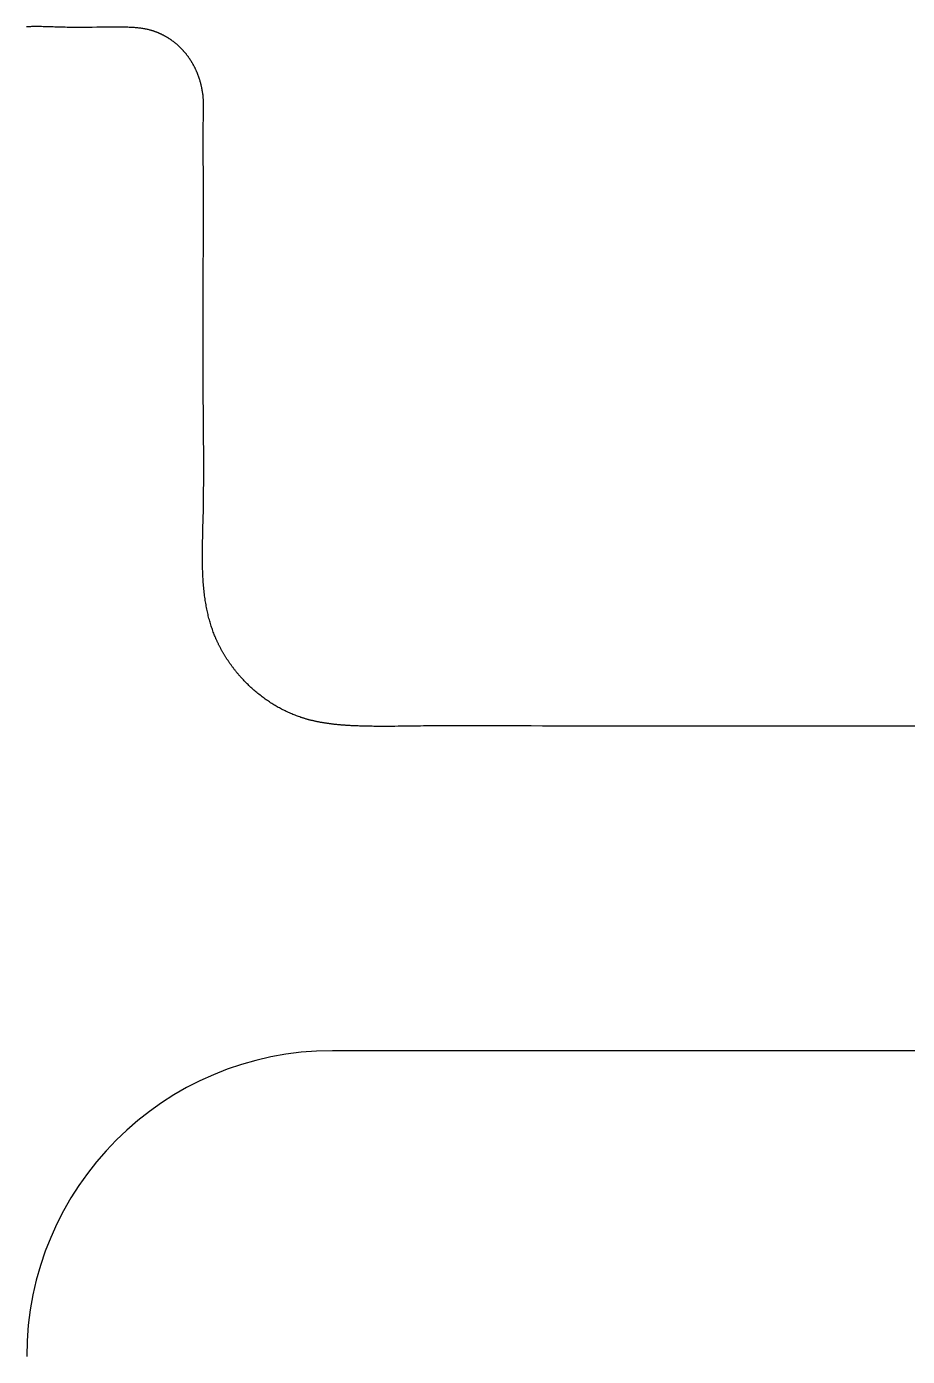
# Model space of a CAD drawing. Header units: millimetres. Extents: x -9 to 276, y -90 to 14.
# Drawn here: x 87.9 to 93.88, y 4.97 to 14 of the extents above; entities that cross this region are included whole.
import ezdxf

# ---------------------------------------------------------------- set-up
doc = ezdxf.new("R2010")
doc.units = ezdxf.units.MM
doc.layers.add('BLACK', color=7, linetype='CONTINUOUS')

msp = doc.modelspace()

# ---------------------------------------------------------------- linework, layer by layer
at = {"layer": 'BLACK', "linetype": 'Continuous'}
for p, q in [((87.907067, 13.996256), (87.901508, 13.995943)), ((87.912633, 13.996537), (87.907067, 13.996256)), ((87.918206, 13.996787), (87.912633, 13.996537)), ((87.923785, 13.997008), (87.918206, 13.996787)), ((87.929372, 13.9972), (87.923785, 13.997008)), ((87.934964, 13.997365), (87.929372, 13.9972)), ((87.940562, 13.997503), (87.934964, 13.997365)), ((87.946166, 13.997616), (87.940562, 13.997503)), ((87.951775, 13.997704), (87.946166, 13.997616)), ((87.957389, 13.997769), (87.951775, 13.997704)), ((87.963008, 13.997812), (87.957389, 13.997769)), ((87.968631, 13.997833), (87.963008, 13.997812)), ((87.97989, 13.997814), (87.968631, 13.997833)), ((87.991163, 13.997723), (87.97989, 13.997814)), ((88.002448, 13.997566), (87.991163, 13.997723)), ((88.013743, 13.997352), (88.002448, 13.997566)), ((88.025046, 13.997089), (88.013743, 13.997352)), ((88.036354, 13.996785), (88.025046, 13.997089)), ((88.047666, 13.996449), (88.036354, 13.996785)), ((88.058977, 13.996089), (88.047666, 13.996449)), ((88.081595, 13.995328), (88.058977, 13.996089)), ((88.094944, 13.994875), (88.081595, 13.995328)), ((88.115422, 13.99421), (88.094944, 13.994875)), ((88.132127, 13.993725), (88.115422, 13.99421)), ((88.147679, 13.993341), (88.132127, 13.993725)), ((88.163201, 13.993023), (88.147679, 13.993341)), ((88.178697, 13.992766), (88.163201, 13.993023)), ((88.194168, 13.992567), (88.178697, 13.992766)), ((88.209616, 13.992421), (88.194168, 13.992567)), ((88.225043, 13.992323), (88.209616, 13.992421)), ((88.240451, 13.992269), (88.225043, 13.992323)), ((88.255842, 13.992254), (88.240451, 13.992269)), ((88.271218, 13.992275), (88.255842, 13.992254)), ((88.286581, 13.992327), (88.271218, 13.992275)), ((88.301933, 13.992405), (88.286581, 13.992327)), ((88.317276, 13.992506), (88.301933, 13.992405)), ((88.347942, 13.992755), (88.317276, 13.992506)), ((88.378596, 13.993039), (88.347942, 13.992755)), ((88.414222, 13.993367), (88.378596, 13.993039)), ((88.445484, 13.993611), (88.414222, 13.993367)), ((88.471993, 13.993757), (88.445484, 13.993611)), ((88.495719, 13.99382), (88.471993, 13.993757)), ((88.517557, 13.993808), (88.495719, 13.99382)), ((88.538004, 13.993725), (88.517557, 13.993808)), ((88.553341, 13.993605), (88.538004, 13.993725)), ((88.566299, 13.993442), (88.553341, 13.993605)), ((88.577905, 13.993229), (88.566299, 13.993442)), ((88.588574, 13.992963), (88.577905, 13.993229)), ((88.59854, 13.992642), (88.588574, 13.992963)), ((88.60795, 13.992266), (88.59854, 13.992642)), ((88.616903, 13.991834), (88.60795, 13.992266)), ((88.62547, 13.991345), (88.616903, 13.991834)), ((88.633706, 13.9908), (88.62547, 13.991345)), ((88.641651, 13.990197), (88.633706, 13.9908)), ((88.649339, 13.989538), (88.641651, 13.990197)), ((88.656796, 13.988822), (88.649339, 13.989538)), ((88.664044, 13.988049), (88.656796, 13.988822)), ((88.671101, 13.987219), (88.664044, 13.988049)), ((88.677984, 13.986331), (88.671101, 13.987219)), ((88.684705, 13.985386), (88.677984, 13.986331)), ((88.691276, 13.984384), (88.684705, 13.985386)), ((88.697708, 13.983325), (88.691276, 13.984384)), ((88.704009, 13.982208), (88.697708, 13.983325)), ((88.710187, 13.981034), (88.704009, 13.982208)), ((88.71625, 13.979802), (88.710187, 13.981034)), ((88.722204, 13.978513), (88.71625, 13.979802)), ((88.728054, 13.977166), (88.722204, 13.978513)), ((88.733807, 13.975761), (88.728054, 13.977166)), ((88.739467, 13.974298), (88.733807, 13.975761)), ((88.741233, 13.973825), (88.739467, 13.974298)), ((88.744065, 13.973049), (88.741233, 13.973825)), ((88.746893, 13.972253), (88.744065, 13.973049)), ((88.749726, 13.971435), (88.746893, 13.972253)), ((88.752553, 13.970598), (88.749726, 13.971435)), ((88.755384, 13.969739), (88.752553, 13.970598)), ((88.758211, 13.96886), (88.755384, 13.969739)), ((88.76104, 13.967959), (88.758211, 13.96886)), ((88.763864, 13.967039), (88.76104, 13.967959)), ((88.766691, 13.966097), (88.763864, 13.967039)), ((88.769512, 13.965136), (88.766691, 13.966097)), ((88.772335, 13.964153), (88.769512, 13.965136)), ((88.775152, 13.96315), (88.772335, 13.964153)), ((88.777971, 13.962126), (88.775152, 13.96315)), ((88.780784, 13.961082), (88.777971, 13.962126)), ((88.783597, 13.960017), (88.780784, 13.961082)), ((88.786404, 13.958933), (88.783597, 13.960017)), ((88.789212, 13.957827), (88.786404, 13.958933)), ((88.792013, 13.956702), (88.789212, 13.957827)), ((88.794813, 13.955556), (88.792013, 13.956702)), ((88.797606, 13.954391), (88.794813, 13.955556)), ((88.800399, 13.953204), (88.797606, 13.954391)), ((88.803184, 13.951999), (88.800399, 13.953204)), ((88.805968, 13.950773), (88.803184, 13.951999)), ((88.808744, 13.949528), (88.805968, 13.950773)), ((88.811518, 13.948262), (88.808744, 13.949528)), ((88.814284, 13.946978), (88.811518, 13.948262)), ((88.817047, 13.945673), (88.814284, 13.946978)), ((88.819802, 13.944349), (88.817047, 13.945673)), ((88.822553, 13.943006), (88.819802, 13.944349)), ((88.825296, 13.941643), (88.822553, 13.943006)), ((88.828035, 13.940261), (88.825296, 13.941643)), ((88.830765, 13.938861), (88.828035, 13.940261)), ((88.83349, 13.93744), (88.830765, 13.938861)), ((88.836206, 13.936002), (88.83349, 13.93744)), ((88.838917, 13.934544), (88.836206, 13.936002)), ((88.841618, 13.933068), (88.838917, 13.934544)), ((88.844313, 13.931573), (88.841618, 13.933068)), ((88.846998, 13.93006), (88.844313, 13.931573)), ((88.849676, 13.928528), (88.846998, 13.93006)), ((88.852345, 13.926979), (88.849676, 13.928528)), ((88.855005, 13.925411), (88.852345, 13.926979)), ((88.857656, 13.923826), (88.855005, 13.925411)), ((88.860298, 13.922222), (88.857656, 13.923826)), ((88.86293, 13.920602), (88.860298, 13.922222)), ((88.865553, 13.918963), (88.86293, 13.920602)), ((88.868165, 13.917308), (88.865553, 13.918963)), ((88.870767, 13.915635), (88.868165, 13.917308)), ((88.873358, 13.913945), (88.870767, 13.915635)), ((88.875939, 13.912238), (88.873358, 13.913945)), ((88.878508, 13.910515), (88.875939, 13.912238)), ((88.881067, 13.908775), (88.878508, 13.910515)), ((88.883613, 13.907019), (88.881067, 13.908775)), ((88.886149, 13.905247), (88.883613, 13.907019)), ((88.888672, 13.903458), (88.886149, 13.905247)), ((88.891182, 13.901654), (88.888672, 13.903458)), ((88.893681, 13.899834), (88.891182, 13.901654)), ((88.89864, 13.896148), (88.893681, 13.899834)), ((88.903546, 13.892401), (88.89864, 13.896148)), ((88.908398, 13.888595), (88.903546, 13.892401)), ((88.913194, 13.884731), (88.908398, 13.888595)), ((88.917932, 13.880811), (88.913194, 13.884731)), ((88.921833, 13.877505), (88.917932, 13.880811)), ((88.924169, 13.87549), (88.921833, 13.877505)), ((88.926492, 13.87346), (88.924169, 13.87549)), ((88.928805, 13.871411), (88.926492, 13.87346)), ((88.931105, 13.869348), (88.928805, 13.871411)), ((88.933397, 13.867266), (88.931105, 13.869348)), ((88.935674, 13.865169), (88.933397, 13.867266)), ((88.937942, 13.863053), (88.935674, 13.865169)), ((88.940196, 13.860923), (88.937942, 13.863053)), ((88.942442, 13.858774), (88.940196, 13.860923)), ((88.944673, 13.856611), (88.942442, 13.858774)), ((88.946894, 13.854428), (88.944673, 13.856611)), ((88.949102, 13.852232), (88.946894, 13.854428)), ((88.9513, 13.850016), (88.949102, 13.852232)), ((88.953483, 13.847787), (88.9513, 13.850016)), ((88.955657, 13.845539), (88.953483, 13.847787)), ((88.957817, 13.843277), (88.955657, 13.845539)), ((88.959966, 13.840996), (88.957817, 13.843277)), ((88.962101, 13.838702), (88.959966, 13.840996)), ((88.964226, 13.836389), (88.962101, 13.838702)), ((88.966336, 13.834063), (88.964226, 13.836389)), ((88.968436, 13.831718), (88.966336, 13.834063)), ((88.97052, 13.82936), (88.968436, 13.831718)), ((88.972595, 13.826983), (88.97052, 13.82936)), ((88.974654, 13.824593), (88.972595, 13.826983)), ((88.976702, 13.822184), (88.974654, 13.824593)), ((88.978736, 13.819763), (88.976702, 13.822184)), ((88.980758, 13.817323), (88.978736, 13.819763)), ((88.982765, 13.814871), (88.980758, 13.817323)), ((88.984761, 13.8124), (88.982765, 13.814871)), ((88.986741, 13.809917), (88.984761, 13.8124)), ((88.98871, 13.807415), (88.986741, 13.809917)), ((88.990664, 13.804902), (88.98871, 13.807415)), ((88.992606, 13.80237), (88.990664, 13.804902)), ((88.994532, 13.799826), (88.992606, 13.80237)), ((88.996446, 13.797264), (88.994532, 13.799826)), ((88.998344, 13.79469), (88.996446, 13.797264)), ((89.000231, 13.792099), (88.998344, 13.79469)), ((89.002101, 13.789496), (89.000231, 13.792099)), ((89.003959, 13.786875), (89.002101, 13.789496)), ((89.005801, 13.784242), (89.003959, 13.786875)), ((89.00763, 13.781593), (89.005801, 13.784242)), ((89.009443, 13.778932), (89.00763, 13.781593)), ((89.011243, 13.776253), (89.009443, 13.778932)), ((89.013027, 13.773564), (89.011243, 13.776253)), ((89.014798, 13.770857), (89.013027, 13.773564)), ((89.016552, 13.76814), (89.014798, 13.770857)), ((89.018293, 13.765406), (89.016552, 13.76814)), ((89.020017, 13.762661), (89.018293, 13.765406)), ((89.021728, 13.759899), (89.020017, 13.762661)), ((89.023422, 13.757127), (89.021728, 13.759899)), ((89.025102, 13.754339), (89.023422, 13.757127)), ((89.026765, 13.75154), (89.025102, 13.754339)), ((89.028414, 13.748726), (89.026765, 13.75154)), ((89.030046, 13.745901), (89.028414, 13.748726)), ((89.031664, 13.743061), (89.030046, 13.745901)), ((89.033264, 13.74021), (89.031664, 13.743061)), ((89.03485, 13.737344), (89.033264, 13.74021)), ((89.036419, 13.734468), (89.03485, 13.737344)), ((89.037973, 13.731578), (89.036419, 13.734468)), ((89.039509, 13.728678), (89.037973, 13.731578)), ((89.041031, 13.725763), (89.039509, 13.728678)), ((89.042535, 13.722838), (89.041031, 13.725763)), ((89.044023, 13.719899), (89.042535, 13.722838)), ((89.045494, 13.716951), (89.044023, 13.719899)), ((89.046949, 13.713989), (89.045494, 13.716951)), ((89.048387, 13.711018), (89.046949, 13.713989)), ((89.049809, 13.708034), (89.048387, 13.711018)), ((89.051213, 13.70504), (89.049809, 13.708034)), ((89.052601, 13.702034), (89.051213, 13.70504)), ((89.053971, 13.699018), (89.052601, 13.702034)), ((89.055324, 13.69599), (89.053971, 13.699018)), ((89.05666, 13.692954), (89.055324, 13.69599)), ((89.057979, 13.689905), (89.05666, 13.692954)), ((89.05928, 13.686848), (89.057979, 13.689905)), ((89.060564, 13.683779), (89.05928, 13.686848)), ((89.061829, 13.680702), (89.060564, 13.683779)), ((89.063078, 13.677613), (89.061829, 13.680702)), ((89.064309, 13.674517), (89.063078, 13.677613)), ((89.065522, 13.671409), (89.064309, 13.674517)), ((89.066717, 13.668294), (89.065522, 13.671409)), ((89.067894, 13.665168), (89.066717, 13.668294)), ((89.069053, 13.662035), (89.067894, 13.665168)), ((89.070194, 13.658892), (89.069053, 13.662035)), ((89.071316, 13.655741), (89.070194, 13.658892)), ((89.072421, 13.652581), (89.071316, 13.655741)), ((89.073507, 13.649414), (89.072421, 13.652581)), ((89.074574, 13.646238), (89.073507, 13.649414)), ((89.075623, 13.643055), (89.074574, 13.646238)), ((89.076654, 13.639863), (89.075623, 13.643055)), ((89.077666, 13.636665), (89.076654, 13.639863)), ((89.078659, 13.633458), (89.077666, 13.636665)), ((89.079634, 13.630246), (89.078659, 13.633458)), ((89.08059, 13.627025), (89.079634, 13.630246)), ((89.081527, 13.623799), (89.08059, 13.627025)), ((89.082445, 13.620565), (89.081527, 13.623799)), ((89.083343, 13.617325), (89.082445, 13.620565)), ((89.084223, 13.614079), (89.083343, 13.617325)), ((89.085084, 13.610827), (89.084223, 13.614079)), ((89.085926, 13.607569), (89.085084, 13.610827)), ((89.086748, 13.604306), (89.085926, 13.607569)), ((89.087552, 13.601036), (89.086748, 13.604306)), ((89.088335, 13.597762), (89.087552, 13.601036)), ((89.0891, 13.594483), (89.088335, 13.597762)), ((89.089845, 13.591199), (89.0891, 13.594483)), ((89.090571, 13.58791), (89.089845, 13.591199)), ((89.091277, 13.584616), (89.090571, 13.58791)), ((89.092631, 13.578017), (89.091277, 13.584616)), ((89.093906, 13.571401), (89.092631, 13.578017)), ((89.095103, 13.564772), (89.093906, 13.571401)), ((89.096221, 13.55813), (89.095103, 13.564772)), ((89.097259, 13.551477), (89.096221, 13.55813)), ((89.098218, 13.544814), (89.097259, 13.551477)), ((89.099097, 13.538143), (89.098218, 13.544814)), ((89.099897, 13.531466), (89.099097, 13.538143)), ((89.100458, 13.526322), (89.099897, 13.531466)), ((89.100974, 13.521173), (89.100458, 13.526322)), ((89.101446, 13.516019), (89.100974, 13.521173)), ((89.101875, 13.51086), (89.101446, 13.516019)), ((89.102263, 13.505696), (89.101875, 13.51086)), ((89.102611, 13.500527), (89.102263, 13.505696)), ((89.102922, 13.495353), (89.102611, 13.500527)), ((89.103195, 13.490175), (89.102922, 13.495353)), ((89.103433, 13.484993), (89.103195, 13.490175)), ((89.103637, 13.479807), (89.103433, 13.484993)), ((89.103809, 13.474616), (89.103637, 13.479807)), ((89.10395, 13.469423), (89.103809, 13.474616)), ((89.104062, 13.464225), (89.10395, 13.469423)), ((89.104146, 13.459024), (89.104062, 13.464225)), ((89.104203, 13.45382), (89.104146, 13.459024)), ((89.104236, 13.448614), (89.104203, 13.45382)), ((89.101838, 13.342013), (89.102409, 13.360452)), ((89.102409, 13.360452), (89.102555, 13.365031)), ((89.102555, 13.365031), (89.103211, 13.385957)), ((89.103211, 13.385957), (89.103509, 13.396415)), ((89.103509, 13.396415), (89.103772, 13.40687)), ((89.103772, 13.40687), (89.103988, 13.417318)), ((89.103988, 13.417318), (89.104145, 13.427759)), ((89.104145, 13.427759), (89.104231, 13.438191)), ((89.104231, 13.438191), (89.104245, 13.443404)), ((89.104245, 13.443404), (89.104236, 13.448614)), ((89.100527, 13.258142), (89.10058, 13.269703)), ((89.10058, 13.269703), (89.100669, 13.281267)), ((89.100669, 13.281267), (89.100797, 13.292836)), ((89.100797, 13.292836), (89.100966, 13.304409)), ((89.100966, 13.304409), (89.101181, 13.315987)), ((89.101181, 13.315987), (89.101444, 13.32757)), ((89.101444, 13.32757), (89.101838, 13.342013)), ((89.100506, 13.246586), (89.100527, 13.258142)), ((89.100514, 13.235032), (89.100506, 13.246586)), ((89.100548, 13.223481), (89.100514, 13.235032)), ((89.100605, 13.211933), (89.100548, 13.223481)), ((89.100773, 13.188844), (89.100605, 13.211933)), ((89.100992, 13.16576), (89.100773, 13.188844)), ((89.101238, 13.14268), (89.100992, 13.16576)), ((89.101444, 13.123393), (89.101238, 13.14268)), ((89.101674, 13.100313), (89.101444, 13.123393)), ((89.101883, 13.077232), (89.101674, 13.100313)), ((89.102242, 13.031065), (89.101883, 13.077232)), ((89.102525, 12.984892), (89.102242, 13.031065)), ((89.102738, 12.938713), (89.102525, 12.984892)), ((89.102886, 12.892527), (89.102738, 12.938713)), ((89.102975, 12.846335), (89.102886, 12.892527)), ((89.10301, 12.800136), (89.102975, 12.846335)), ((89.10294, 12.707719), (89.102997, 12.753931)), ((89.102997, 12.753931), (89.10301, 12.800136)), ((89.102719, 12.615275), (89.102846, 12.6615)), ((89.102846, 12.6615), (89.10294, 12.707719)), ((89.102199, 12.476557), (89.102566, 12.569043)), ((89.102566, 12.569043), (89.102719, 12.615275)), ((89.101789, 12.384043), (89.102199, 12.476557)), ((89.101445, 12.306684), (89.101789, 12.384043)), ((89.101446, 11.489975), (89.101445, 12.306684)), ((89.101738, 11.450703), (89.101446, 11.489975)), ((89.102058, 11.411451), (89.101738, 11.450703)), ((89.102742, 11.332983), (89.102058, 11.411451)), ((89.1029, 11.315192), (89.102742, 11.332983)), ((89.103547, 11.240049), (89.1029, 11.315192)), ((89.104002, 11.181197), (89.103547, 11.240049)), ((89.104332, 11.130212), (89.104002, 11.181197)), ((89.104562, 11.08412), (89.104332, 11.130212)), ((89.104704, 11.041458), (89.104562, 11.08412)), ((89.104765, 11.001381), (89.104704, 11.041458)), ((89.104498, 10.891989), (89.10466, 10.926971)), ((89.10466, 10.926971), (89.104749, 10.963344)), ((89.104749, 10.963344), (89.104765, 11.001381)), ((89.103965, 10.825427), (89.104266, 10.858195)), ((89.104266, 10.858195), (89.104498, 10.891989)), ((89.102654, 10.732129), (89.103158, 10.762489)), ((89.103158, 10.762489), (89.103595, 10.79356)), ((89.103595, 10.79356), (89.103965, 10.825427)), ((89.100592, 10.638518), (89.10103, 10.6559)), ((89.10103, 10.6559), (89.101446, 10.673267)), ((89.101446, 10.673267), (89.102083, 10.702408)), ((89.102083, 10.702408), (89.102654, 10.732129)), ((89.098478, 10.557494), (89.099409, 10.593492)), ((89.099409, 10.593492), (89.09968, 10.603713)), ((89.09968, 10.603713), (89.100592, 10.638518)), ((89.096558, 10.461846), (89.096864, 10.482362)), ((89.096864, 10.482362), (89.097271, 10.504565)), ((89.097271, 10.504565), (89.097797, 10.529144)), ((89.097797, 10.529144), (89.098478, 10.557494)), ((89.096168, 10.407055), (89.096216, 10.424412)), ((89.096196, 10.390417), (89.096168, 10.407055)), ((89.0963, 10.374397), (89.096196, 10.390417)), ((89.096216, 10.424412), (89.096345, 10.442616)), ((89.096345, 10.442616), (89.096558, 10.461846)), ((89.096476, 10.358921), (89.0963, 10.374397)), ((89.096722, 10.343928), (89.096476, 10.358921)), ((89.097038, 10.329367), (89.096722, 10.343928)), ((89.097423, 10.315199), (89.097038, 10.329367)), ((89.097875, 10.301388), (89.097423, 10.315199)), ((89.098393, 10.287906), (89.097875, 10.301388)), ((89.098978, 10.274727), (89.098393, 10.287906)), ((89.099627, 10.26183), (89.098978, 10.274727)), ((89.100341, 10.249196), (89.099627, 10.26183)), ((89.101119, 10.236807), (89.100341, 10.249196)), ((89.101961, 10.22465), (89.101119, 10.236807)), ((89.102865, 10.21271), (89.101961, 10.22465)), ((89.103833, 10.200976), (89.102865, 10.21271)), ((89.104862, 10.189438), (89.103833, 10.200976)), ((89.105954, 10.178085), (89.104862, 10.189438)), ((89.107107, 10.166908), (89.105954, 10.178085)), ((89.108322, 10.1559), (89.107107, 10.166908)), ((89.109598, 10.145053), (89.108322, 10.1559)), ((89.110935, 10.13436), (89.109598, 10.145053)), ((89.112332, 10.123815), (89.110935, 10.13436)), ((89.11379, 10.113411), (89.112332, 10.123815)), ((89.115308, 10.103145), (89.11379, 10.113411)), ((89.116887, 10.093009), (89.115308, 10.103145)), ((89.118525, 10.083001), (89.116887, 10.093009)), ((89.120223, 10.073114), (89.118525, 10.083001)), ((89.12198, 10.063346), (89.120223, 10.073114)), ((89.123798, 10.053692), (89.12198, 10.063346)), ((89.125674, 10.044148), (89.123798, 10.053692)), ((89.12761, 10.034712), (89.125674, 10.044148)), ((89.129606, 10.025379), (89.12761, 10.034712)), ((89.13166, 10.016147), (89.129606, 10.025379)), ((89.133774, 10.007013), (89.13166, 10.016147)), ((89.135946, 9.997974), (89.133774, 10.007013)), ((89.138178, 9.989027), (89.135946, 9.997974)), ((89.140469, 9.980169), (89.138178, 9.989027)), ((89.14282, 9.971399), (89.140469, 9.980169)), ((89.145229, 9.962714), (89.14282, 9.971399)), ((89.147697, 9.954112), (89.145229, 9.962714)), ((89.150225, 9.94559), (89.147697, 9.954112)), ((89.152812, 9.937147), (89.150225, 9.94559)), ((89.155458, 9.928781), (89.152812, 9.937147)), ((89.158164, 9.920489), (89.155458, 9.928781)), ((89.160929, 9.912271), (89.158164, 9.920489)), ((89.163754, 9.904124), (89.160929, 9.912271)), ((89.166639, 9.896046), (89.163754, 9.904124)), ((89.169584, 9.888037), (89.166639, 9.896046)), ((89.172589, 9.880095), (89.169584, 9.888037)), ((89.175654, 9.872217), (89.172589, 9.880095)), ((89.178779, 9.864403), (89.175654, 9.872217)), ((89.181286, 9.858285), (89.178779, 9.864403)), ((89.182914, 9.85438), (89.181286, 9.858285)), ((89.184562, 9.850481), (89.182914, 9.85438)), ((89.186232, 9.84658), (89.184562, 9.850481)), ((89.187922, 9.842684), (89.186232, 9.84658)), ((89.189634, 9.838787), (89.187922, 9.842684)), ((89.191365, 9.834895), (89.189634, 9.838787)), ((89.19312, 9.831002), (89.191365, 9.834895)), ((89.194893, 9.827116), (89.19312, 9.831002)), ((89.196689, 9.823228), (89.194893, 9.827116)), ((89.198504, 9.819346), (89.196689, 9.823228)), ((89.200341, 9.815464), (89.198504, 9.819346)), ((89.202198, 9.811588), (89.200341, 9.815464)), ((89.204077, 9.807712), (89.202198, 9.811588)), ((89.205975, 9.803843), (89.204077, 9.807712)), ((89.207895, 9.799974), (89.205975, 9.803843)), ((89.209834, 9.796112), (89.207895, 9.799974)), ((89.211796, 9.79225), (89.209834, 9.796112)), ((89.213776, 9.788395), (89.211796, 9.79225)), ((89.215779, 9.784541), (89.213776, 9.788395)), ((89.2178, 9.780695), (89.215779, 9.784541)), ((89.219843, 9.776849), (89.2178, 9.780695)), ((89.221905, 9.773011), (89.219843, 9.776849)), ((89.223989, 9.769175), (89.221905, 9.773011)), ((89.226091, 9.765347), (89.223989, 9.769175)), ((89.228215, 9.76152), (89.226091, 9.765347)), ((89.230358, 9.757702), (89.228215, 9.76152)), ((89.232522, 9.753886), (89.230358, 9.757702)), ((89.234705, 9.750078), (89.232522, 9.753886)), ((89.236909, 9.746273), (89.234705, 9.750078)), ((89.239132, 9.742477), (89.236909, 9.746273)), ((89.241375, 9.738683), (89.239132, 9.742477)), ((89.243637, 9.734899), (89.241375, 9.738683)), ((89.245921, 9.731117), (89.243637, 9.734899)), ((89.248222, 9.727345), (89.245921, 9.731117)), ((89.250544, 9.723577), (89.248222, 9.727345)), ((89.252884, 9.719818), (89.250544, 9.723577)), ((89.255245, 9.716063), (89.252884, 9.719818)), ((89.257624, 9.712318), (89.255245, 9.716063)), ((89.260023, 9.708577), (89.257624, 9.712318)), ((89.26244, 9.704847), (89.260023, 9.708577)), ((89.264878, 9.701121), (89.26244, 9.704847)), ((89.267333, 9.697405), (89.264878, 9.701121)), ((89.269808, 9.693695), (89.267333, 9.697405)), ((89.272301, 9.689995), (89.269808, 9.693695)), ((89.274814, 9.686301), (89.272301, 9.689995)), ((89.277344, 9.682617), (89.274814, 9.686301)), ((89.279894, 9.678939), (89.277344, 9.682617)), ((89.282461, 9.675272), (89.279894, 9.678939)), ((89.285047, 9.671612), (89.282461, 9.675272)), ((89.287651, 9.667963), (89.285047, 9.671612)), ((89.290274, 9.664321), (89.287651, 9.667963)), ((89.292914, 9.66069), (89.290274, 9.664321)), ((89.295572, 9.657067), (89.292914, 9.66069)), ((89.298248, 9.653455), (89.295572, 9.657067)), ((89.300942, 9.649851), (89.298248, 9.653455)), ((89.303653, 9.646258), (89.300942, 9.649851)), ((89.306383, 9.642674), (89.303653, 9.646258)), ((89.309128, 9.639102), (89.306383, 9.642674)), ((89.311892, 9.635539), (89.309128, 9.639102)), ((89.314673, 9.631987), (89.311892, 9.635539)), ((89.317471, 9.628445), (89.314673, 9.631987)), ((89.320285, 9.624915), (89.317471, 9.628445)), ((89.323117, 9.621395), (89.320285, 9.624915)), ((89.325965, 9.617886), (89.323117, 9.621395)), ((89.328831, 9.614389), (89.325965, 9.617886)), ((89.331712, 9.610903), (89.328831, 9.614389)), ((89.33461, 9.607429), (89.331712, 9.610903)), ((89.337524, 9.603967), (89.33461, 9.607429)), ((89.340454, 9.600516), (89.337524, 9.603967)), ((89.3434, 9.597078), (89.340454, 9.600516)), ((89.346362, 9.593651), (89.3434, 9.597078)), ((89.34934, 9.590237), (89.346362, 9.593651)), ((89.352333, 9.586836), (89.34934, 9.590237)), ((89.355342, 9.583447), (89.352333, 9.586836)), ((89.358366, 9.580071), (89.355342, 9.583447)), ((89.361406, 9.576709), (89.358366, 9.580071)), ((89.36753, 9.570022), (89.361406, 9.576709)), ((89.373714, 9.56339), (89.36753, 9.570022)), ((89.379955, 9.556812), (89.373714, 9.56339)), ((89.386254, 9.55029), (89.379955, 9.556812)), ((89.39261, 9.543825), (89.386254, 9.55029)), ((89.39902, 9.537418), (89.39261, 9.543825)), ((89.405484, 9.53107), (89.39902, 9.537418)), ((89.412, 9.524783), (89.405484, 9.53107)), ((89.418569, 9.518557), (89.412, 9.524783)), ((89.425187, 9.512393), (89.418569, 9.518557)), ((89.431855, 9.506293), (89.425187, 9.512393)), ((89.438571, 9.500257), (89.431855, 9.506293)), ((89.445334, 9.494286), (89.438571, 9.500257)), ((89.452143, 9.488381), (89.445334, 9.494286)), ((89.458996, 9.482543), (89.452143, 9.488381)), ((89.465893, 9.476774), (89.458996, 9.482543)), ((89.472832, 9.471073), (89.465893, 9.476774)), ((89.479812, 9.465442), (89.472832, 9.471073)), ((89.486832, 9.459881), (89.479812, 9.465442)), ((89.49389, 9.454391), (89.486832, 9.459881)), ((89.500986, 9.448973), (89.49389, 9.454391)), ((89.508118, 9.443629), (89.500986, 9.448973)), ((89.515286, 9.438357), (89.508118, 9.443629)), ((89.522487, 9.43316), (89.515286, 9.438357)), ((89.529722, 9.428037), (89.522487, 9.43316)), ((89.536987, 9.422989), (89.529722, 9.428037)), ((89.544284, 9.418018), (89.536987, 9.422989)), ((89.55161, 9.413123), (89.544284, 9.418018)), ((89.558964, 9.408305), (89.55161, 9.413123)), ((89.566345, 9.403565), (89.558964, 9.408305)), ((89.573752, 9.398903), (89.566345, 9.403565)), ((89.581184, 9.394319), (89.573752, 9.398903)), ((89.58864, 9.389815), (89.581184, 9.394319)), ((89.596119, 9.38539), (89.58864, 9.389815)), ((89.603619, 9.381044), (89.596119, 9.38539)), ((89.61114, 9.376779), (89.603619, 9.381044)), ((89.618681, 9.372595), (89.61114, 9.376779)), ((89.62624, 9.368491), (89.618681, 9.372595)), ((89.633817, 9.364468), (89.62624, 9.368491)), ((89.64141, 9.360527), (89.633817, 9.364468)), ((89.649019, 9.356668), (89.64141, 9.360527)), ((89.656643, 9.35289), (89.649019, 9.356668)), ((89.66428, 9.349195), (89.656643, 9.35289)), ((89.67193, 9.345582), (89.66428, 9.349195)), ((89.679592, 9.342052), (89.67193, 9.345582)), ((89.687265, 9.338604), (89.679592, 9.342052)), ((89.694947, 9.335239), (89.687265, 9.338604)), ((89.70264, 9.331958), (89.694947, 9.335239)), ((89.71034, 9.328759), (89.70264, 9.331958)), ((89.718048, 9.325643), (89.71034, 9.328759)), ((89.725763, 9.322611), (89.718048, 9.325643)), ((89.733484, 9.319661), (89.725763, 9.322611)), ((89.74121, 9.316796), (89.733484, 9.319661)), ((89.74894, 9.314013), (89.74121, 9.316796)), ((89.756674, 9.311314), (89.74894, 9.314013)), ((89.764118, 9.308795), (89.756674, 9.311314)), ((89.768065, 9.307491), (89.764118, 9.308795)), ((89.772017, 9.306206), (89.768065, 9.307491)), ((89.776007, 9.304931), (89.772017, 9.306206)), ((89.780004, 9.303674), (89.776007, 9.304931)), ((89.784039, 9.302426), (89.780004, 9.303674)), ((89.78808, 9.301198), (89.784039, 9.302426)), ((89.792163, 9.299978), (89.78808, 9.301198)), ((89.79625, 9.298778), (89.792163, 9.299978)), ((89.800381, 9.297586), (89.79625, 9.298778)), ((89.804517, 9.296414), (89.800381, 9.297586)), ((89.808696, 9.29525), (89.804517, 9.296414)), ((89.812882, 9.294106), (89.808696, 9.29525)), ((89.817113, 9.292971), (89.812882, 9.294106)), ((89.821349, 9.291854), (89.817113, 9.292971)), ((89.825633, 9.290747), (89.821349, 9.291854)), ((89.829922, 9.289658), (89.825633, 9.290747)), ((89.834261, 9.288579), (89.829922, 9.289658)), ((89.838605, 9.287518), (89.834261, 9.288579)), ((89.843, 9.286466), (89.838605, 9.287518)), ((89.847401, 9.285434), (89.843, 9.286466)), ((89.851855, 9.28441), (89.847401, 9.285434)), ((89.856314, 9.283405), (89.851855, 9.28441)), ((89.860829, 9.282409), (89.856314, 9.283405)), ((89.865349, 9.281433), (89.860829, 9.282409)), ((89.869928, 9.280464), (89.865349, 9.281433)), ((89.874511, 9.279515), (89.869928, 9.280464)), ((89.879155, 9.278575), (89.874511, 9.279515)), ((89.883805, 9.277654), (89.879155, 9.278575)), ((89.888518, 9.276741), (89.883805, 9.277654)), ((89.893236, 9.275848), (89.888518, 9.276741)), ((89.898021, 9.274963), (89.893236, 9.275848)), ((89.902811, 9.274097), (89.898021, 9.274963)), ((89.907671, 9.27324), (89.902811, 9.274097)), ((89.912536, 9.272402), (89.907671, 9.27324)), ((89.917475, 9.271573), (89.912536, 9.272402)), ((89.922419, 9.270763), (89.917475, 9.271573)), ((89.92744, 9.269961), (89.922419, 9.270763)), ((89.932466, 9.269179), (89.92744, 9.269961)), ((89.937574, 9.268405), (89.932466, 9.269179)), ((89.942687, 9.267651), (89.937574, 9.268405)), ((89.947887, 9.266904), (89.942687, 9.267651)), ((89.953092, 9.266178), (89.947887, 9.266904)), ((89.958389, 9.265459), (89.953092, 9.266178)), ((89.963691, 9.26476), (89.958389, 9.265459)), ((89.969091, 9.264069), (89.963691, 9.26476)), ((89.974496, 9.263398), (89.969091, 9.264069)), ((89.980006, 9.262735), (89.974496, 9.263398)), ((89.98552, 9.262091), (89.980006, 9.262735)), ((89.991148, 9.261455), (89.98552, 9.262091)), ((89.996779, 9.260839), (89.991148, 9.261455)), ((90.002533, 9.260231), (89.996779, 9.260839)), ((90.00829, 9.259642), (90.002533, 9.260231)), ((90.01418, 9.259061), (90.00829, 9.259642)), ((90.020073, 9.258501), (90.01418, 9.259061)), ((90.02611, 9.257947), (90.020073, 9.258501)), ((90.032151, 9.257413), (90.02611, 9.257947)), ((90.038349, 9.256887), (90.032151, 9.257413)), ((90.044551, 9.25638), (90.038349, 9.256887)), ((90.050926, 9.255881), (90.044551, 9.25638)), ((90.057305, 9.255401), (90.050926, 9.255881)), ((90.063877, 9.254929), (90.057305, 9.255401)), ((90.070453, 9.254476), (90.063877, 9.254929)), ((90.077246, 9.25403), (90.070453, 9.254476)), ((90.084042, 9.253604), (90.077246, 9.25403)), ((90.091086, 9.253184), (90.084042, 9.253604)), ((90.098133, 9.252784), (90.091086, 9.253184)), ((90.105466, 9.25239), (90.098133, 9.252784)), ((90.112802, 9.252016), (90.105466, 9.25239)), ((90.120475, 9.251646), (90.112802, 9.252016)), ((90.128151, 9.251297), (90.120475, 9.251646)), ((90.136236, 9.250951), (90.128151, 9.251297)), ((90.144322, 9.250627), (90.136236, 9.250951)), ((90.15292, 9.250303), (90.144322, 9.250627)), ((90.161519, 9.250001), (90.15292, 9.250303)), ((90.172469, 9.249645), (90.161519, 9.250001)), ((90.183419, 9.249321), (90.172469, 9.249645)), ((90.194369, 9.249027), (90.183419, 9.249321)), ((90.20532, 9.248763), (90.194369, 9.249027)), ((90.216271, 9.248526), (90.20532, 9.248763)), ((90.227223, 9.248318), (90.216271, 9.248526)), ((90.238175, 9.248135), (90.227223, 9.248318)), ((90.249127, 9.247978), (90.238175, 9.248135)), ((90.26008, 9.247845), (90.249127, 9.247978)), ((90.271033, 9.247736), (90.26008, 9.247845)), ((90.281986, 9.247649), (90.271033, 9.247736)), ((90.29294, 9.247583), (90.281986, 9.247649)), ((90.314848, 9.247511), (90.29294, 9.247583)), ((90.336757, 9.247512), (90.314848, 9.247511)), ((90.358667, 9.247578), (90.336757, 9.247512)), ((90.380578, 9.2477), (90.358667, 9.247578)), ((90.402489, 9.247872), (90.380578, 9.2477)), ((90.424401, 9.248083), (90.402489, 9.247872)), ((90.446313, 9.248328), (90.424401, 9.248083)), ((90.468226, 9.248596), (90.446313, 9.248328)), ((90.512052, 9.249174), (90.468226, 9.248596)), ((90.53596, 9.249493), (90.512052, 9.249174)), ((90.576197, 9.250001), (90.53596, 9.249493)), ((90.596648, 9.250233), (90.576197, 9.250001)), ((90.617099, 9.250445), (90.596648, 9.250233)), ((90.658001, 9.250811), (90.617099, 9.250445)), ((90.698901, 9.251105), (90.658001, 9.250811)), ((90.739801, 9.251331), (90.698901, 9.251105)), ((90.780699, 9.251496), (90.739801, 9.251331)), ((90.821597, 9.251604), (90.780699, 9.251496)), ((90.862494, 9.25166), (90.821597, 9.251604)), ((90.903391, 9.251669), (90.862494, 9.25166)), ((90.944286, 9.251638), (90.903391, 9.251669)), ((90.985182, 9.25157), (90.944286, 9.251638)), ((91.026077, 9.251471), (90.985182, 9.25157)), ((91.066972, 9.251346), (91.026077, 9.251471)), ((91.14876, 9.251039), (91.066972, 9.251346)), ((91.230548, 9.250691), (91.14876, 9.251039)), ((91.32778, 9.250281), (91.230548, 9.250691)), ((91.405554, 9.25), (91.32778, 9.250281)), ((91.446608, 9.249881), (91.405554, 9.25)), ((91.487663, 9.249782), (91.446608, 9.249881)), ((91.569774, 9.249642), (91.487663, 9.249782)), ((91.651885, 9.249569), (91.569774, 9.249642)), ((91.733997, 9.249551), (91.651885, 9.249569)), ((91.816109, 9.249578), (91.733997, 9.249551)), ((91.898222, 9.249639), (91.816109, 9.249578)), ((92.062449, 9.249816), (91.898222, 9.249639)), ((92.23491, 9.25), (92.062449, 9.249816)), ((92.322513, 9.250064), (92.23491, 9.25)), ((92.410115, 9.250104), (92.322513, 9.250064)), ((92.585319, 9.250128), (92.410115, 9.250104)), ((92.760522, 9.250099), (92.585319, 9.250128)), ((92.935725, 9.250043), (92.760522, 9.250099)), ((93.064266, 9.25), (92.935725, 9.250043)), ((93.391288, 9.249932), (93.064266, 9.25)), ((93.71831, 9.249914), (93.391288, 9.249932)), ((94.045333, 9.249931), (93.71831, 9.249914)), ((100.5279, 7.0459), (89.977899, 7.0459))]:
    msp.add_line(p, q, dxfattribs=at)
at = {"layer": 'BLACK'}
msp.add_arc((89.977904, 4.970896), 2.075004, 90.0001381, 179.9998896, dxfattribs=at)

doc.saveas('drawing.dxf')
